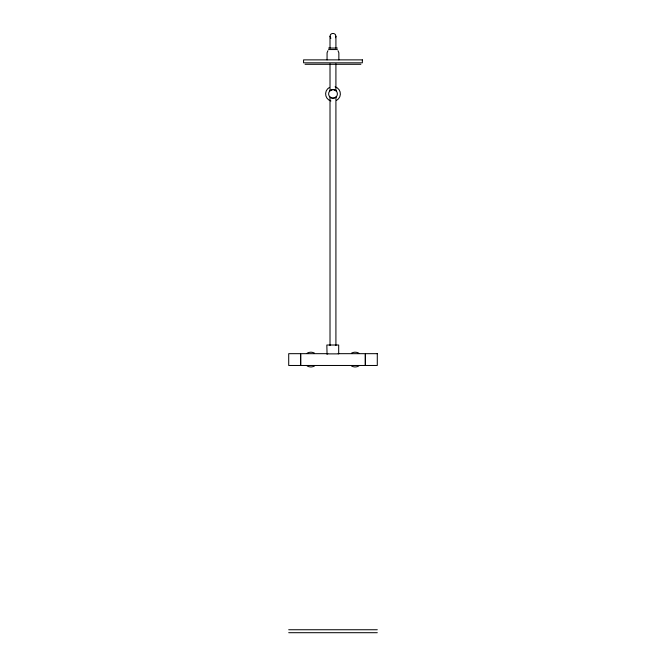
<?xml version="1.0" encoding="UTF-8"?>
<svg xmlns="http://www.w3.org/2000/svg" width="666" height="666" viewBox="0 0 666 666"><rect width="100%" height="100%" fill="white"/><g stroke="black" fill="none" stroke-linecap="round" stroke-linejoin="round"><path stroke-width="1" d="M330.011 48.227L330.011 36.255C329.87 32.459 336.055 32.459 335.914 36.255L335.914 48.227M335.914 36.255L335.522 37.729M327.922 50.724L327.073 52.797L327.056 59.873M330.011 90.676L333.108 89.494L335.914 90.643M335.914 97.178L332.892 98.302L330.011 97.094L330.011 345.554M328.529 48.06L337.387 48.06M328.529 49.542L337.387 49.542M305.053 64.302L360.872 64.302M327.805 353.671L300.816 353.671L300.816 365.476L365.184 365.476L365.184 353.671L338.195 353.671M326.84 353.871L338.686 353.871L338.686 345.013L326.84 345.013L327.056 354.046M288.711 629.745L377.289 629.745M288.711 632.7L377.289 632.7M330.877 38.337L330.011 36.255M338.003 50.724L338.852 52.797L338.869 59.873M335.914 63.819L335.914 90.851M335.914 97.094L335.914 345.554M330.011 63.819L330.011 90.851M335.09 86.821A7.384 7.384 0 0 1 336.53 100.383M330.91 100.982A7.384 7.384 0 0 1 329.47 87.413M314.543 365.967A7.384 7.384 0 0 1 307.168 365.967M307.168 353.18A7.384 7.384 0 0 1 314.543 353.18M358.832 365.967A7.384 7.384 0 0 1 351.457 365.967M351.457 353.18A7.384 7.384 0 0 1 358.832 353.18M362.354 59.873L303.571 59.873L303.571 62.829L362.354 62.829L362.354 59.873M300.524 353.671L288.711 353.671L288.711 365.476L300.524 365.476L300.524 353.671M377.289 353.671L365.476 353.671L365.476 365.476L377.289 365.476L377.289 353.671M330.702 97.652A4.404 4.404 0 0 0 337.404 94.014A4.404 4.404 0 0 0 330.894 90.035A4.404 4.404 0 0 0 330.702 97.652"/></g></svg>
